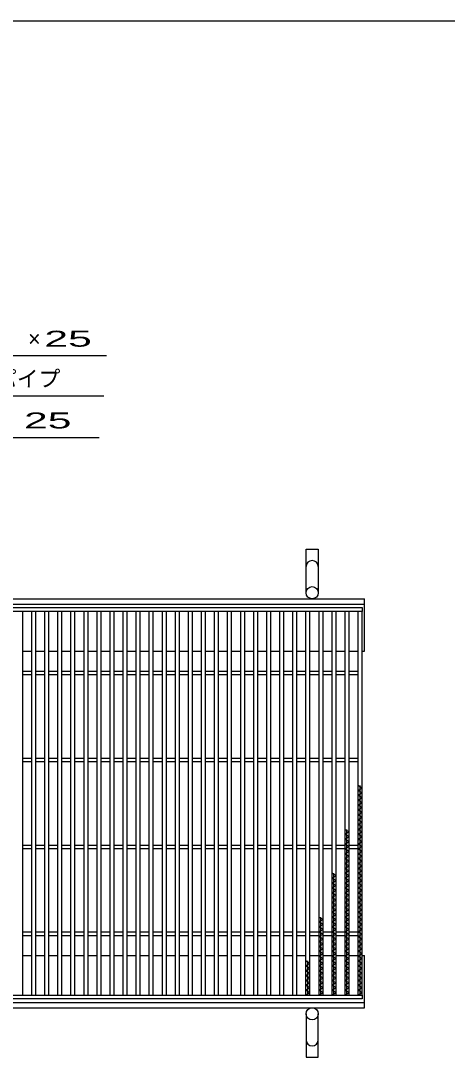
# Model space of a CAD drawing. Units: millimetres, scale not verified. Extents: x -1820 to 1736, y -1282 to 1048.
# Drawn here: x -811 to -321, y -143 to 1048 of the extents above; entities that cross this region are included whole.
import ezdxf
from ezdxf.enums import TextEntityAlignment as Align

# ---------------------------------------------------------------- set-up
doc = ezdxf.new("R2010")
doc.units = ezdxf.units.MM
doc.header["$LTSCALE"] = 10
for name, color, linetype, lineweight in [('0_2', 150, 'Continuous', 25), ('16', 3, 'Continuous', 25), ('19', 6, 'Continuous', 25), ('22', 4, 'Continuous', 25)]:
    doc.layers.add(name, color=color, linetype=linetype, lineweight=lineweight)
doc.styles.add('ベクトル', font='')
doc.styles.get('ベクトル').set_extended_font_data('ベクトル')

msp = doc.modelspace()

# ---------------------------------------------------------------- linework, layer by layer
at = {"layer": '0_2'}
msp.add_line((-1724, 1048.5), (1736, 1048.5), dxfattribs=at)
at = {"layer": '16'}
for p, q in [((-1414, 374), (-419, 374)), ((-419, 369.5), (-1414, 369.5)), ((-809, 369.5), (-814, 369.5)), ((-809, -71.5), (-809, 369.5)), ((-799, 369.5), (-799, -71.5)), ((-794, 369.5), (-799, 369.5)), ((-794, -71.5), (-794, 369.5)), ((-784, 369.5), (-784, -71.5)), ((-779, 369.5), (-784, 369.5)), ((-779, -71.5), (-779, 369.5)), ((-769, 369.5), (-769, -71.5)), ((-764, 369.5), (-769, 369.5)), ((-764, -71.5), (-764, 369.5)), ((-754, 369.5), (-754, -71.5)), ((-749, 369.5), (-754, 369.5)), ((-749, -71.5), (-749, 369.5)), ((-739, 369.5), (-739, -71.5)), ((-734, 369.5), (-739, 369.5)), ((-734, -71.5), (-734, 369.5)), ((-724, 369.5), (-724, -71.5)), ((-719, 369.5), (-724, 369.5)), ((-719, -71.5), (-719, 369.5)), ((-709, 369.5), (-709, -71.5)), ((-704, 369.5), (-709, 369.5)), ((-704, -71.5), (-704, 369.5)), ((-694, 369.5), (-694, -71.5)), ((-689, 369.5), (-694, 369.5)), ((-689, -71.5), (-689, 369.5)), ((-679, 369.5), (-679, -71.5)), ((-674, 369.5), (-679, 369.5)), ((-674, -71.5), (-674, 369.5)), ((-664, 369.5), (-664, -71.5)), ((-659, 369.5), (-664, 369.5)), ((-659, -71.5), (-659, 369.5)), ((-649, 369.5), (-649, -71.5)), ((-644, 369.5), (-649, 369.5)), ((-644, -71.5), (-644, 369.5)), ((-634, 369.5), (-634, -71.5)), ((-629, 369.5), (-634, 369.5)), ((-629, -71.5), (-629, 369.5)), ((-619, 369.5), (-619, -71.5)), ((-614, 369.5), (-619, 369.5)), ((-614, -71.5), (-614, 369.5)), ((-604, 369.5), (-604, -71.5)), ((-599, 369.5), (-604, 369.5)), ((-599, -71.5), (-599, 369.5)), ((-589, 369.5), (-589, -71.5)), ((-584, 369.5), (-589, 369.5)), ((-584, -71.5), (-584, 369.5)), ((-574, 369.5), (-574, -71.5)), ((-569, 369.5), (-574, 369.5)), ((-569, -71.5), (-569, 369.5)), ((-559, 369.5), (-559, -71.5)), ((-554, 369.5), (-559, 369.5)), ((-554, -71.5), (-554, 369.5)), ((-544, 369.5), (-544, -71.5)), ((-539, 369.5), (-544, 369.5)), ((-539, -71.5), (-539, 369.5)), ((-529, 369.5), (-529, -71.5)), ((-524, 369.5), (-529, 369.5)), ((-524, -71.5), (-524, 369.5)), ((-514, 369.5), (-514, -71.5)), ((-509, 369.5), (-514, 369.5)), ((-509, -71.5), (-509, 369.5)), ((-499, 369.5), (-499, -71.5)), ((-494, 369.5), (-499, 369.5)), ((-494, -71.5), (-494, 369.5)), ((-484, 369.5), (-484, -71.5)), ((-479, 369.5), (-484, 369.5)), ((-479, -71.5), (-479, 369.5)), ((-469, 369.5), (-469, -71.5)), ((-464, 369.5), (-469, 369.5)), ((-464, -71.5), (-464, 369.5)), ((-454, 369.5), (-454, -71.5)), ((-449, 369.5), (-454, 369.5)), ((-449, -71.5), (-449, 369.5)), ((-439, 369.5), (-439, -71.5)), ((-434, 369.5), (-439, 369.5)), ((-434, -71.5), (-434, 369.5)), ((-424, 369.5), (-424, -71.5)), ((-419, 369.5), (-424, 369.5)), ((-419, 374), (-419, 369.5)), ((-419, -71.5), (-419, 369.5)), ((-809, 301), (-799, 301)), ((-794, 301), (-784, 301)), ((-779, 301), (-769, 301)), ((-764, 301), (-754, 301)), ((-749, 301), (-739, 301)), ((-734, 301), (-724, 301)), ((-719, 301), (-709, 301)), ((-704, 301), (-694, 301)), ((-689, 301), (-679, 301)), ((-674, 301), (-664, 301)), ((-659, 301), (-649, 301)), ((-644, 301), (-634, 301)), ((-629, 301), (-619, 301)), ((-614, 301), (-604, 301)), ((-599, 301), (-589, 301)), ((-584, 301), (-574, 301)), ((-569, 301), (-559, 301)), ((-554, 301), (-544, 301)), ((-539, 301), (-529, 301)), ((-524, 301), (-514, 301)), ((-509, 301), (-499, 301)), ((-494, 301), (-484, 301)), ((-479, 301), (-469, 301)), ((-464, 301), (-454, 301)), ((-449, 301), (-439, 301)), ((-434, 301), (-424, 301)), ((-809, 297), (-799, 297)), ((-794, 297), (-784, 297)), ((-779, 297), (-769, 297)), ((-764, 297), (-754, 297)), ((-749, 297), (-739, 297)), ((-734, 297), (-724, 297)), ((-719, 297), (-709, 297)), ((-704, 297), (-694, 297)), ((-689, 297), (-679, 297)), ((-674, 297), (-664, 297)), ((-659, 297), (-649, 297)), ((-644, 297), (-634, 297)), ((-629, 297), (-619, 297)), ((-614, 297), (-604, 297)), ((-599, 297), (-589, 297)), ((-584, 297), (-574, 297)), ((-569, 297), (-559, 297)), ((-554, 297), (-544, 297)), ((-539, 297), (-529, 297)), ((-524, 297), (-514, 297)), ((-509, 297), (-499, 297)), ((-494, 297), (-484, 297)), ((-479, 297), (-469, 297)), ((-464, 297), (-454, 297)), ((-449, 297), (-439, 297)), ((-434, 297), (-424, 297)), ((-809, 201), (-799, 201)), ((-809, 197), (-799, 197)), ((-794, 201), (-784, 201)), ((-794, 197), (-784, 197)), ((-779, 201), (-769, 201)), ((-779, 197), (-769, 197)), ((-764, 201), (-754, 201)), ((-764, 197), (-754, 197)), ((-749, 201), (-739, 201)), ((-749, 197), (-739, 197)), ((-734, 201), (-724, 201)), ((-734, 197), (-724, 197)), ((-719, 201), (-709, 201)), ((-719, 197), (-709, 197)), ((-704, 201), (-694, 201)), ((-704, 197), (-694, 197)), ((-689, 201), (-679, 201)), ((-689, 197), (-679, 197)), ((-674, 201), (-664, 201)), ((-674, 197), (-664, 197)), ((-659, 201), (-649, 201)), ((-659, 197), (-649, 197)), ((-644, 201), (-634, 201)), ((-644, 197), (-634, 197)), ((-629, 201), (-619, 201)), ((-629, 197), (-619, 197)), ((-614, 201), (-604, 201)), ((-614, 197), (-604, 197)), ((-599, 201), (-589, 201)), ((-599, 197), (-589, 197)), ((-584, 201), (-574, 201)), ((-584, 197), (-574, 197)), ((-569, 201), (-559, 201)), ((-569, 197), (-559, 197)), ((-554, 201), (-544, 201)), ((-554, 197), (-544, 197)), ((-539, 201), (-529, 201)), ((-539, 197), (-529, 197)), ((-524, 201), (-514, 201)), ((-524, 197), (-514, 197)), ((-509, 201), (-499, 201)), ((-509, 197), (-499, 197)), ((-494, 201), (-484, 201)), ((-494, 197), (-484, 197)), ((-479, 201), (-469, 201)), ((-479, 197), (-469, 197)), ((-464, 201), (-454, 201)), ((-464, 197), (-454, 197)), ((-449, 201), (-439, 201)), ((-449, 197), (-439, 197)), ((-434, 201), (-424, 201)), ((-434, 197), (-424, 197)), ((-419, 166.5), (-424, 169.3)), ((-421.5, -71.5), (-421.5, 169.3)), ((-424, 163.7), (-419, 166.5)), ((-419, 160.9), (-424, 163.7)), ((-424, 158.1), (-419, 160.9)), ((-419, 155.3), (-424, 158.1)), ((-424, 152.5), (-419, 155.3)), ((-419, 149.7), (-424, 152.5)), ((-424, 146.9), (-419, 149.7)), ((-419, 144.1), (-424, 146.9)), ((-424, 141.3), (-419, 144.1)), ((-419, 138.5), (-424, 141.3)), ((-424, 135.7), (-419, 138.5)), ((-419, 132.9), (-424, 135.7)), ((-424, 130.1), (-419, 132.9)), ((-419, 127.3), (-424, 130.1)), ((-424, 124.5), (-419, 127.3)), ((-419, 121.7), (-424, 124.5)), ((-424, 118.9), (-419, 121.7)), ((-434, 116.1), (-439, 118.9)), ((-439, 113.3), (-434, 116.1)), ((-434, 110.5), (-439, 113.3)), ((-439, 107.7), (-434, 110.5)), ((-434, 104.9), (-439, 107.7)), ((-436.5, -71.5), (-436.5, 118.9)), ((-419, 116.1), (-424, 118.9)), ((-424, 113.3), (-419, 116.1)), ((-419, 110.5), (-424, 113.3)), ((-424, 107.7), (-419, 110.5)), ((-419, 104.9), (-424, 107.7)), ((-809, 101), (-799, 101)), ((-809, 97), (-799, 97)), ((-794, 101), (-784, 101)), ((-794, 97), (-784, 97)), ((-779, 101), (-769, 101)), ((-779, 97), (-769, 97)), ((-764, 101), (-754, 101)), ((-764, 97), (-754, 97)), ((-749, 101), (-739, 101)), ((-749, 97), (-739, 97)), ((-734, 101), (-724, 101)), ((-734, 97), (-724, 97)), ((-719, 101), (-709, 101)), ((-719, 97), (-709, 97)), ((-704, 101), (-694, 101)), ((-704, 97), (-694, 97)), ((-689, 101), (-679, 101)), ((-689, 97), (-679, 97)), ((-674, 101), (-664, 101)), ((-674, 97), (-664, 97)), ((-659, 101), (-649, 101)), ((-659, 97), (-649, 97)), ((-644, 101), (-634, 101)), ((-644, 97), (-634, 97)), ((-629, 101), (-619, 101)), ((-629, 97), (-619, 97)), ((-614, 101), (-604, 101)), ((-614, 97), (-604, 97)), ((-599, 101), (-589, 101)), ((-599, 97), (-589, 97)), ((-584, 101), (-574, 101)), ((-584, 97), (-574, 97)), ((-569, 101), (-559, 101)), ((-569, 97), (-559, 97)), ((-554, 101), (-544, 101)), ((-554, 97), (-544, 97)), ((-539, 101), (-529, 101)), ((-539, 97), (-529, 97)), ((-524, 101), (-514, 101)), ((-524, 97), (-514, 97)), ((-509, 101), (-499, 101)), ((-509, 97), (-499, 97)), ((-494, 101), (-484, 101)), ((-494, 97), (-484, 97)), ((-479, 101), (-469, 101)), ((-479, 97), (-469, 97)), ((-464, 101), (-454, 101)), ((-464, 97), (-454, 97)), ((-449, 101), (-439, 101)), ((-449, 97), (-439, 97)), ((-439, 102.1), (-434, 104.9)), ((-434, 99.3), (-439, 102.1)), ((-439, 96.5), (-434, 99.3)), ((-434, 93.7), (-439, 96.5)), ((-434, 101), (-424, 101)), ((-434, 97), (-424, 97)), ((-424, 102.1), (-419, 104.9)), ((-419, 99.3), (-424, 102.1)), ((-424, 96.5), (-419, 99.3)), ((-419, 93.7), (-424, 96.5)), ((-439, 90.9), (-434, 93.7)), ((-434, 88.1), (-439, 90.9)), ((-439, 85.3), (-434, 88.1)), ((-434, 82.5), (-439, 85.3)), ((-424, 90.9), (-419, 93.7)), ((-419, 88.1), (-424, 90.9)), ((-424, 85.3), (-419, 88.1)), ((-419, 82.5), (-424, 85.3)), ((-439, 79.7), (-434, 82.5)), ((-434, 76.9), (-439, 79.7)), ((-439, 74.1), (-434, 76.9)), ((-434, 71.3), (-439, 74.1)), ((-424, 79.7), (-419, 82.5)), ((-419, 76.9), (-424, 79.7)), ((-424, 74.1), (-419, 76.9)), ((-419, 71.3), (-424, 74.1)), ((-449, 65.7), (-454, 68.5)), ((-454, 62.9), (-449, 65.7)), ((-449, 60.1), (-454, 62.9)), ((-454, 57.3), (-449, 60.1)), ((-451.5, -71.5), (-451.5, 68.5)), ((-439, 68.5), (-434, 71.3)), ((-434, 65.7), (-439, 68.5)), ((-439, 62.9), (-434, 65.7)), ((-434, 60.1), (-439, 62.9)), ((-439, 57.3), (-434, 60.1)), ((-424, 68.5), (-419, 71.3)), ((-419, 65.7), (-424, 68.5)), ((-424, 62.9), (-419, 65.7)), ((-419, 60.1), (-424, 62.9)), ((-424, 57.3), (-419, 60.1)), ((-449, 54.5), (-454, 57.3)), ((-454, 51.7), (-449, 54.5)), ((-449, 48.9), (-454, 51.7)), ((-454, 46.1), (-449, 48.9)), ((-434, 54.5), (-439, 57.3)), ((-439, 51.7), (-434, 54.5)), ((-434, 48.9), (-439, 51.7)), ((-439, 46.1), (-434, 48.9)), ((-419, 54.5), (-424, 57.3)), ((-424, 51.7), (-419, 54.5)), ((-419, 48.9), (-424, 51.7)), ((-424, 46.1), (-419, 48.9)), ((-449, 43.3), (-454, 46.1)), ((-454, 40.5), (-449, 43.3)), ((-449, 37.7), (-454, 40.5)), ((-454, 34.9), (-449, 37.7)), ((-434, 43.3), (-439, 46.1)), ((-439, 40.5), (-434, 43.3)), ((-434, 37.7), (-439, 40.5)), ((-439, 34.9), (-434, 37.7)), ((-419, 43.3), (-424, 46.1)), ((-424, 40.5), (-419, 43.3)), ((-419, 37.7), (-424, 40.5)), ((-424, 34.9), (-419, 37.7)), ((-449, 32.1), (-454, 34.9)), ((-454, 29.3), (-449, 32.1)), ((-449, 26.5), (-454, 29.3)), ((-454, 23.7), (-449, 26.5)), ((-434, 32.1), (-439, 34.9)), ((-439, 29.3), (-434, 32.1)), ((-434, 26.5), (-439, 29.3)), ((-439, 23.7), (-434, 26.5)), ((-419, 32.1), (-424, 34.9)), ((-424, 29.3), (-419, 32.1)), ((-419, 26.5), (-424, 29.3)), ((-424, 23.7), (-419, 26.5)), ((-464, 15.3), (-469, 18.1)), ((-469, 12.5), (-464, 15.3)), ((-464, 9.7), (-469, 12.5)), ((-466.5, -71.5), (-466.5, 18.1)), ((-449, 20.9), (-454, 23.7)), ((-454, 18.1), (-449, 20.9)), ((-449, 15.3), (-454, 18.1)), ((-454, 12.5), (-449, 15.3)), ((-449, 9.7), (-454, 12.5)), ((-434, 20.9), (-439, 23.7)), ((-439, 18.1), (-434, 20.9)), ((-434, 15.3), (-439, 18.1)), ((-439, 12.5), (-434, 15.3)), ((-434, 9.7), (-439, 12.5)), ((-419, 20.9), (-424, 23.7)), ((-424, 18.1), (-419, 20.9)), ((-419, 15.3), (-424, 18.1)), ((-424, 12.5), (-419, 15.3)), ((-419, 9.7), (-424, 12.5)), ((-809, 1), (-799, 1)), ((-794, 1), (-784, 1)), ((-779, 1), (-769, 1)), ((-764, 1), (-754, 1)), ((-749, 1), (-739, 1)), ((-734, 1), (-724, 1)), ((-719, 1), (-709, 1)), ((-704, 1), (-694, 1)), ((-689, 1), (-679, 1)), ((-674, 1), (-664, 1)), ((-659, 1), (-649, 1)), ((-644, 1), (-634, 1)), ((-629, 1), (-619, 1)), ((-614, 1), (-604, 1)), ((-599, 1), (-589, 1)), ((-584, 1), (-574, 1)), ((-569, 1), (-559, 1)), ((-554, 1), (-544, 1)), ((-539, 1), (-529, 1)), ((-524, 1), (-514, 1)), ((-509, 1), (-499, 1)), ((-494, 1), (-484, 1)), ((-479, 1), (-469, 1)), ((-469, 6.9), (-464, 9.7)), ((-464, 4.1), (-469, 6.9)), ((-469, 1.3), (-464, 4.1)), ((-464, -1.5), (-469, 1.3)), ((-464, 1), (-454, 1)), ((-454, 6.9), (-449, 9.7)), ((-449, 4.1), (-454, 6.9)), ((-454, 1.3), (-449, 4.1)), ((-449, -1.5), (-454, 1.3)), ((-449, 1), (-439, 1)), ((-439, 6.9), (-434, 9.7)), ((-434, 4.1), (-439, 6.9)), ((-439, 1.3), (-434, 4.1)), ((-434, -1.5), (-439, 1.3)), ((-434, 1), (-424, 1)), ((-424, 6.9), (-419, 9.7)), ((-419, 4.1), (-424, 6.9)), ((-424, 1.3), (-419, 4.1)), ((-419, -1.5), (-424, 1.3)), ((-809, -3), (-799, -3)), ((-794, -3), (-784, -3)), ((-779, -3), (-769, -3)), ((-764, -3), (-754, -3)), ((-749, -3), (-739, -3)), ((-734, -3), (-724, -3)), ((-719, -3), (-709, -3)), ((-704, -3), (-694, -3)), ((-689, -3), (-679, -3)), ((-674, -3), (-664, -3)), ((-659, -3), (-649, -3)), ((-644, -3), (-634, -3)), ((-629, -3), (-619, -3)), ((-614, -3), (-604, -3)), ((-599, -3), (-589, -3)), ((-584, -3), (-574, -3)), ((-569, -3), (-559, -3)), ((-554, -3), (-544, -3)), ((-539, -3), (-529, -3)), ((-524, -3), (-514, -3)), ((-509, -3), (-499, -3)), ((-494, -3), (-484, -3)), ((-479, -3), (-469, -3)), ((-469, -4.3), (-464, -1.5)), ((-464, -7.1), (-469, -4.3)), ((-469, -9.9), (-464, -7.1)), ((-464, -12.7), (-469, -9.9)), ((-464, -3), (-454, -3)), ((-454, -4.3), (-449, -1.5)), ((-449, -7.1), (-454, -4.3)), ((-454, -9.9), (-449, -7.1)), ((-449, -12.7), (-454, -9.9)), ((-449, -3), (-439, -3)), ((-439, -4.3), (-434, -1.5)), ((-434, -7.1), (-439, -4.3)), ((-439, -9.9), (-434, -7.1)), ((-434, -12.7), (-439, -9.9)), ((-434, -3), (-424, -3)), ((-424, -4.3), (-419, -1.5)), ((-419, -7.1), (-424, -4.3)), ((-424, -9.9), (-419, -7.1)), ((-419, -12.7), (-424, -9.9)), ((-469, -15.5), (-464, -12.7)), ((-464, -18.3), (-469, -15.5)), ((-469, -21.1), (-464, -18.3)), ((-464, -23.9), (-469, -21.1)), ((-454, -15.5), (-449, -12.7)), ((-449, -18.3), (-454, -15.5)), ((-454, -21.1), (-449, -18.3)), ((-449, -23.9), (-454, -21.1)), ((-439, -15.5), (-434, -12.7)), ((-434, -18.3), (-439, -15.5)), ((-439, -21.1), (-434, -18.3)), ((-434, -23.9), (-439, -21.1)), ((-424, -15.5), (-419, -12.7)), ((-419, -18.3), (-424, -15.5)), ((-424, -21.1), (-419, -18.3)), ((-419, -23.9), (-424, -21.1)), ((-479, -35.1), (-484, -32.3)), ((-484, -37.9), (-479, -35.1)), ((-481.5, -71.5), (-481.5, -32.3)), ((-469, -26.7), (-464, -23.9)), ((-464, -29.5), (-469, -26.7)), ((-469, -32.3), (-464, -29.5)), ((-464, -35.1), (-469, -32.3)), ((-469, -37.9), (-464, -35.1)), ((-454, -26.7), (-449, -23.9)), ((-449, -29.5), (-454, -26.7)), ((-454, -32.3), (-449, -29.5)), ((-449, -35.1), (-454, -32.3)), ((-454, -37.9), (-449, -35.1)), ((-439, -26.7), (-434, -23.9)), ((-434, -29.5), (-439, -26.7)), ((-439, -32.3), (-434, -29.5)), ((-434, -35.1), (-439, -32.3)), ((-439, -37.9), (-434, -35.1)), ((-424, -26.7), (-419, -23.9)), ((-419, -29.5), (-424, -26.7)), ((-424, -32.3), (-419, -29.5)), ((-419, -35.1), (-424, -32.3)), ((-424, -37.9), (-419, -35.1)), ((-479, -40.7), (-484, -37.9)), ((-484, -43.5), (-479, -40.7)), ((-479, -46.3), (-484, -43.5)), ((-484, -49.1), (-479, -46.3)), ((-464, -40.7), (-469, -37.9)), ((-469, -43.5), (-464, -40.7)), ((-464, -46.3), (-469, -43.5)), ((-469, -49.1), (-464, -46.3)), ((-449, -40.7), (-454, -37.9)), ((-454, -43.5), (-449, -40.7)), ((-449, -46.3), (-454, -43.5)), ((-454, -49.1), (-449, -46.3)), ((-434, -40.7), (-439, -37.9)), ((-439, -43.5), (-434, -40.7)), ((-434, -46.3), (-439, -43.5)), ((-439, -49.1), (-434, -46.3)), ((-419, -40.7), (-424, -37.9)), ((-424, -43.5), (-419, -40.7)), ((-419, -46.3), (-424, -43.5)), ((-424, -49.1), (-419, -46.3)), ((-479, -51.9), (-484, -49.1)), ((-484, -54.7), (-479, -51.9)), ((-479, -57.5), (-484, -54.7)), ((-484, -60.3), (-479, -57.5)), ((-464, -51.9), (-469, -49.1)), ((-469, -54.7), (-464, -51.9)), ((-464, -57.5), (-469, -54.7)), ((-469, -60.3), (-464, -57.5)), ((-449, -51.9), (-454, -49.1)), ((-454, -54.7), (-449, -51.9)), ((-449, -57.5), (-454, -54.7)), ((-454, -60.3), (-449, -57.5)), ((-434, -51.9), (-439, -49.1)), ((-439, -54.7), (-434, -51.9)), ((-434, -57.5), (-439, -54.7)), ((-439, -60.3), (-434, -57.5)), ((-419, -51.9), (-424, -49.1)), ((-424, -54.7), (-419, -51.9)), ((-419, -57.5), (-424, -54.7)), ((-424, -60.3), (-419, -57.5)), ((-479, -63.1), (-484, -60.3)), ((-484, -65.9), (-479, -63.1)), ((-479, -68.7), (-484, -65.9)), ((-484, -71.5), (-479, -68.7)), ((-464, -63.1), (-469, -60.3)), ((-469, -65.9), (-464, -63.1)), ((-464, -68.7), (-469, -65.9)), ((-469, -71.5), (-464, -68.7)), ((-449, -63.1), (-454, -60.3)), ((-454, -65.9), (-449, -63.1)), ((-449, -68.7), (-454, -65.9)), ((-454, -71.5), (-449, -68.7)), ((-434, -63.1), (-439, -60.3)), ((-439, -65.9), (-434, -63.1)), ((-434, -68.7), (-439, -65.9)), ((-439, -71.5), (-434, -68.7)), ((-419, -63.1), (-424, -60.3)), ((-424, -65.9), (-419, -63.1)), ((-419, -68.7), (-424, -65.9)), ((-424, -71.5), (-419, -68.7)), ((-1414, -71.5), (-419, -71.5)), ((-419, -76), (-1414, -76)), ((-814, -71.5), (-809, -71.5)), ((-799, -71.5), (-794, -71.5)), ((-784, -71.5), (-779, -71.5)), ((-769, -71.5), (-764, -71.5)), ((-754, -71.5), (-749, -71.5)), ((-739, -71.5), (-734, -71.5)), ((-724, -71.5), (-719, -71.5)), ((-709, -71.5), (-704, -71.5)), ((-694, -71.5), (-689, -71.5)), ((-679, -71.5), (-674, -71.5)), ((-664, -71.5), (-659, -71.5)), ((-649, -71.5), (-644, -71.5)), ((-634, -71.5), (-629, -71.5)), ((-619, -71.5), (-614, -71.5)), ((-604, -71.5), (-599, -71.5)), ((-589, -71.5), (-584, -71.5)), ((-574, -71.5), (-569, -71.5)), ((-559, -71.5), (-554, -71.5)), ((-544, -71.5), (-539, -71.5)), ((-529, -71.5), (-524, -71.5)), ((-514, -71.5), (-509, -71.5)), ((-499, -71.5), (-494, -71.5)), ((-484, -71.5), (-479, -71.5)), ((-469, -71.5), (-464, -71.5)), ((-454, -71.5), (-449, -71.5)), ((-439, -71.5), (-434, -71.5)), ((-424, -71.5), (-419, -71.5)), ((-419, -71.5), (-419, -76))]:
    msp.add_line(p, q, dxfattribs=at)
at = {"layer": '19'}
for p, q in [((-483.5, 391), (-483.5, 441)), ((-483.5, 441), (-469.5, 441)), ((-469.5, 441), (-469.5, 391)), ((-1416.5, 384), (-416.5, 384)), ((-416.5, 324), (-416.5, 384)), ((-1416.5, 378), (-416.5, 378)), ((-809, 324), (-799, 324)), ((-794, 324), (-784, 324)), ((-779, 324), (-769, 324)), ((-764, 324), (-754, 324)), ((-749, 324), (-739, 324)), ((-734, 324), (-724, 324)), ((-719, 324), (-709, 324)), ((-704, 324), (-694, 324)), ((-689, 324), (-679, 324)), ((-674, 324), (-664, 324)), ((-659, 324), (-649, 324)), ((-644, 324), (-634, 324)), ((-629, 324), (-619, 324)), ((-614, 324), (-604, 324)), ((-599, 324), (-589, 324)), ((-584, 324), (-574, 324)), ((-569, 324), (-559, 324)), ((-554, 324), (-544, 324)), ((-539, 324), (-529, 324)), ((-524, 324), (-514, 324)), ((-509, 324), (-499, 324)), ((-494, 324), (-484, 324)), ((-479, 324), (-469, 324)), ((-464, 324), (-454, 324)), ((-449, 324), (-439, 324)), ((-434, 324), (-424, 324)), ((-419, 324), (-416.5, 324)), ((-809, -26), (-799, -26)), ((-794, -26), (-784, -26)), ((-779, -26), (-769, -26)), ((-764, -26), (-754, -26)), ((-749, -26), (-739, -26)), ((-734, -26), (-724, -26)), ((-719, -26), (-709, -26)), ((-704, -26), (-694, -26)), ((-689, -26), (-679, -26)), ((-674, -26), (-664, -26)), ((-659, -26), (-649, -26)), ((-644, -26), (-634, -26)), ((-629, -26), (-619, -26)), ((-614, -26), (-604, -26)), ((-599, -26), (-589, -26)), ((-584, -26), (-574, -26)), ((-569, -26), (-559, -26)), ((-554, -26), (-544, -26)), ((-539, -26), (-529, -26)), ((-524, -26), (-514, -26)), ((-509, -26), (-499, -26)), ((-494, -26), (-484, -26)), ((-479, -26), (-469, -26)), ((-464, -26), (-454, -26)), ((-449, -26), (-439, -26)), ((-434, -26), (-424, -26)), ((-419, -26), (-416.5, -26)), ((-416.5, -86), (-416.5, -26)), ((-1416.5, -80), (-416.5, -80)), ((-1416.5, -86), (-416.5, -86)), ((-483.5, -93), (-483.5, -143)), ((-469.5, -143), (-469.5, -93)), ((-483.5, -143), (-469.5, -143))]:
    msp.add_line(p, q, dxfattribs=at)
for centre in [(-476.5, 391), (-476.5, -93)]:
    msp.add_circle(centre, 7, dxfattribs=at)
for centre, start, end in [((-476.5, 421), 0, 180), ((-476.5, -123), 180, 0)]:
    msp.add_arc(centre, 7, start, end, dxfattribs=at)
at = {"layer": '22'}
for p, q in [((-1172.8, 663.5), (-712.8, 663.5)), ((-1155.8, 617.5), (-715.8, 617.5)), ((-1141.2, 569.5), (-721.2, 569.5))]:
    msp.add_line(p, q, dxfattribs=at)

# ---------------------------------------------------------------- texts
at = {"layer": '22', "color": 2, "style": 'ベクトル', "width": 2}
for p in [(-797.8, 683), (-821.2, 589)]:
    msp.add_text(' 25 ', height=18.33, dxfattribs=at).set_placement(p, align=Align.MIDDLE_LEFT)
at = {"layer": '22', "color": 2, "style": 'ベクトル'}
for s, height, p in [('×', 18.3, (-802.8, 683)), ('絞りパイプ', 18.33, (-890.8, 637))]:
    msp.add_text(s, height=height, dxfattribs=at).set_placement(p, align=Align.MIDDLE_LEFT)

doc.saveas('drawing.dxf')
